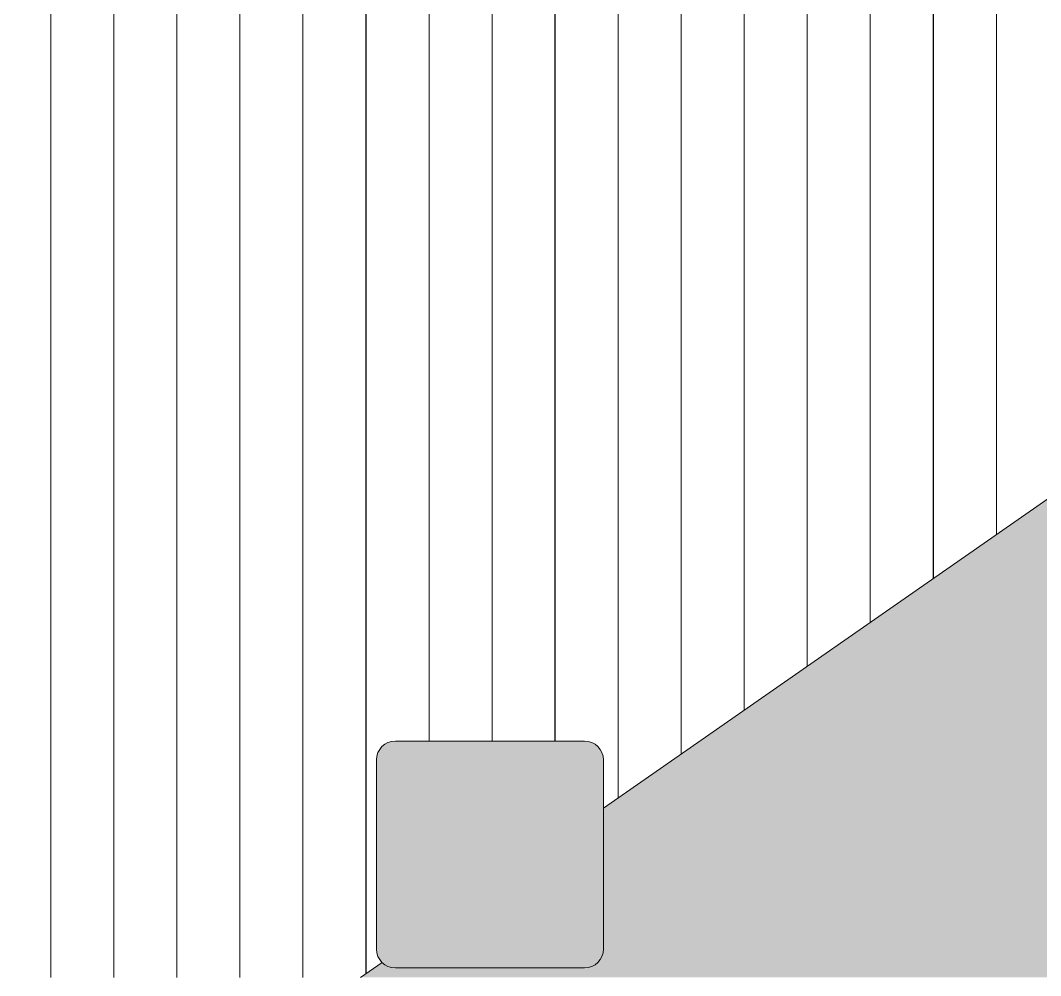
# Model space of a CAD drawing. Header units: millimetres. Extents: x 902415 to 1199587, y -3757 to 35605.
# Drawn here: x 935771 to 941166, y 7610 to 12660 of the extents above; entities that cross this region are included whole.
import ezdxf

# ---------------------------------------------------------------- set-up
doc = ezdxf.new("R2010")
doc.units = ezdxf.units.MM
for name, color, linetype, lineweight in [('A-GENM', 13, 'Continuous', 5), ('A-WALL', 113, 'Continuous', 5), ('A-WALL-PATT', 111, 'Continuous', 5)]:
    doc.layers.add(name, color=color, linetype=linetype, lineweight=lineweight)

# ---------------------------------------------------------------- blocks, each defined once
blk = doc.blocks.new('Mechanical - Condensers - Mechanical - Condensers-1249279-North - Grids A')
at = {"layer": 'A-GENM'}
blk.add_hatch(color=256, dxfattribs=at).paths.add_polyline_path([(937753.9, 7650), (938753.9, 7650), (938779.8, 7653.4), (938803.9, 7663.4), (938824.6, 7679.3), (938840.5, 7700), (938850.5, 7724.1), (938853.9, 7750), (938853.9, 8750), (938850.5, 8775.9), (938840.5, 8800), (938824.6, 8820.7), (938803.9, 8836.6), (938779.8, 8846.6), (938753.9, 8850), (937753.9, 8850), (937728, 8846.6), (937703.9, 8836.6), (937683.2, 8820.7), (937667.3, 8800), (937657.3, 8775.9), (937653.9, 8750), (937653.9, 7750), (937657.3, 7724.1), (937667.3, 7700), (937683.6, 7679), (937703.9, 7663.4), (937728, 7653.4)])
for p, q in [((938753.9, 8850), (937753.9, 8850)), ((937653.9, 8750), (937653.9, 7750)), ((938853.9, 7750), (938853.9, 8750)), ((937753.9, 7650), (938753.9, 7650))]:
    blk.add_line(p, q, dxfattribs=at)
for centre, start, end in [((937753.9, 8750), 90, 180), ((938753.9, 8750), 0, 90), ((937753.9, 7750), 180, 270), ((938753.9, 7750), 270, 0)]:
    blk.add_arc(centre, 100, start, end, dxfattribs=at)
blk = doc.blocks.new('Generic Models 21 - Generic Models 13-2246435-North - Grids A')
at = {"layer": 'A-GENM'}
h = blk.add_hatch(color=256, dxfattribs=at)
h.paths.add_polyline_path([(937570.2, 7600), (942406.7, 7600), (949487, 14287.4), (949210.9, 15709.5), (938853.9, 8494.3), (938853, 7742.8), (938850.5, 7724.1), (938838.2, 7697), (938824.6, 7679.3), (938803.9, 7663.4), (938779.8, 7653.4), (938753.9, 7650), (937753.9, 7650), (937728, 7653.4), (937703.9, 7663.4), (937683.2, 7678.7), (937578.2, 7605.6)])
h.paths.add_polyline_path([(956414.3, 7610), (956388.2, 7650), (955413.9, 7650), (955388, 7653.4), (955363.9, 7663.4), (955343.2, 7679.3), (955327.3, 7700), (955317.3, 7724.1), (955313.9, 7750), (955313.9, 8750), (955317.3, 8775.9), (955327.3, 8800), (955343.2, 8820.7), (955363.9, 8836.6), (955388, 8846.6), (955413.9, 8850), (955605.6, 8850), (951078.9, 15790.9), (949276.9, 15790.1), (950864.8, 7611.2), (956373.9, 7610)])
for p, q in [((949210.9, 15709.5), (938853.9, 8494.3)), ((937683.6, 7679), (937570.2, 7600))]:
    blk.add_line(p, q, dxfattribs=at)

msp = doc.modelspace()

# ---------------------------------------------------------------- hatches: boundary and pattern name
at = {"layer": 'A-WALL-PATT'}
h = msp.add_hatch(dxfattribs=at)
h.set_pattern_fill('FP_32', color=256, style=0, pattern_type=2)
h.set_pattern_definition([(90, (936597.8, 7600), (-333, 2e-14), [])])
h.paths.add_polyline_path([(936379.4, 7600), (936597.8, 7600), (936597.8, 15713.5), (935597.8, 15713.5), (935598.2, 7600), (936368.2, 7600)])
h = msp.add_hatch(dxfattribs=at)
h.set_pattern_fill('FP_33', color=256, style=0, pattern_type=2)
h.set_pattern_definition([(90, (937597.8, 7600), (-333, 2e-14), [])])
h.paths.add_polyline_path([(936808.2, 7600), (937570.2, 7600), (937597.8, 7619.2), (937597.8, 15713.5), (936597.8, 15713.5), (936597.8, 7600), (936748.2, 7600)])
h = msp.add_hatch(dxfattribs=at)
h.set_pattern_fill('FP_34', color=256, style=0, pattern_type=2)
h.set_pattern_definition([(90, (938597.8, 7600), (-333, 2e-14), [])])
h.paths.add_polyline_path([(937597.8, 7619.2), (937683.2, 7679.3), (937667.3, 7700), (937657.3, 7724.1), (937653.9, 7750), (937653.9, 8750), (937657.3, 8775.9), (937667.3, 8800), (937683.2, 8820.7), (937703.9, 8836.6), (937728, 8846.6), (937753.9, 8850), (938597.8, 8850), (938597.8, 15713.5), (937597.8, 15713.5), (937597.8, 7650)])
h = msp.add_hatch(dxfattribs=at)
h.set_pattern_fill('FP_35', color=256, style=0, pattern_type=2)
h.set_pattern_definition([(90, (939597.8, 7600), (-333, 2e-14), [])])
h.paths.add_polyline_path([(938853.9, 8494.3), (939597.8, 9012.5), (939597.8, 15713.5), (938597.8, 15713.5), (938597.8, 8850), (938753.9, 8850), (938779.8, 8846.6), (938803.9, 8836.6), (938824.6, 8820.7), (938840.5, 8800), (938850.5, 8775.9), (938853.9, 8750)])
h = msp.add_hatch(dxfattribs=at)
h.set_pattern_fill('FP_36', color=256, style=0, pattern_type=2)
h.set_pattern_definition([(90, (940597.8, 7600), (-333, 2e-14), [])])
h.paths.add_polyline_path([(939597.8, 9012.5), (940597.8, 9709.2), (940597.8, 15713.5), (939597.8, 15713.5), (939597.8, 9107.7)])
h = msp.add_hatch(dxfattribs=at)
h.set_pattern_fill('FP_37', color=256, style=0, pattern_type=2)
h.set_pattern_definition([(90, (941597.8, 7600), (-333, 2e-14), [])])
h.paths.add_polyline_path([(940597.8, 9709.2), (941597.8, 10405.8), (941597.8, 15713.5), (940597.8, 15713.5), (940597.8, 10211.7)])

# ---------------------------------------------------------------- linework, layer by layer
at = {"layer": 'A-WALL'}
for p, q in [((936597.8, 7600), (936597.8, 15713.5)), ((937597.8, 7619.2), (937597.8, 15713.5)), ((938597.8, 8850), (938597.8, 15713.5)), ((939597.8, 9012.5), (939597.8, 15713.5)), ((940597.8, 9709.2), (940597.8, 15713.5))]:
    msp.add_line(p, q, dxfattribs=at)

# ---------------------------------------------------------------- block references
at = {"layer": 'A-GENM'}
for name in ['Generic Models 21 - Generic Models 13-2246435-North - Grids A', 'Mechanical - Condensers - Mechanical - Condensers-1249279-North - Grids A']:
    msp.add_blockref(name, (0, 0), dxfattribs=at)

doc.saveas('drawing.dxf')
